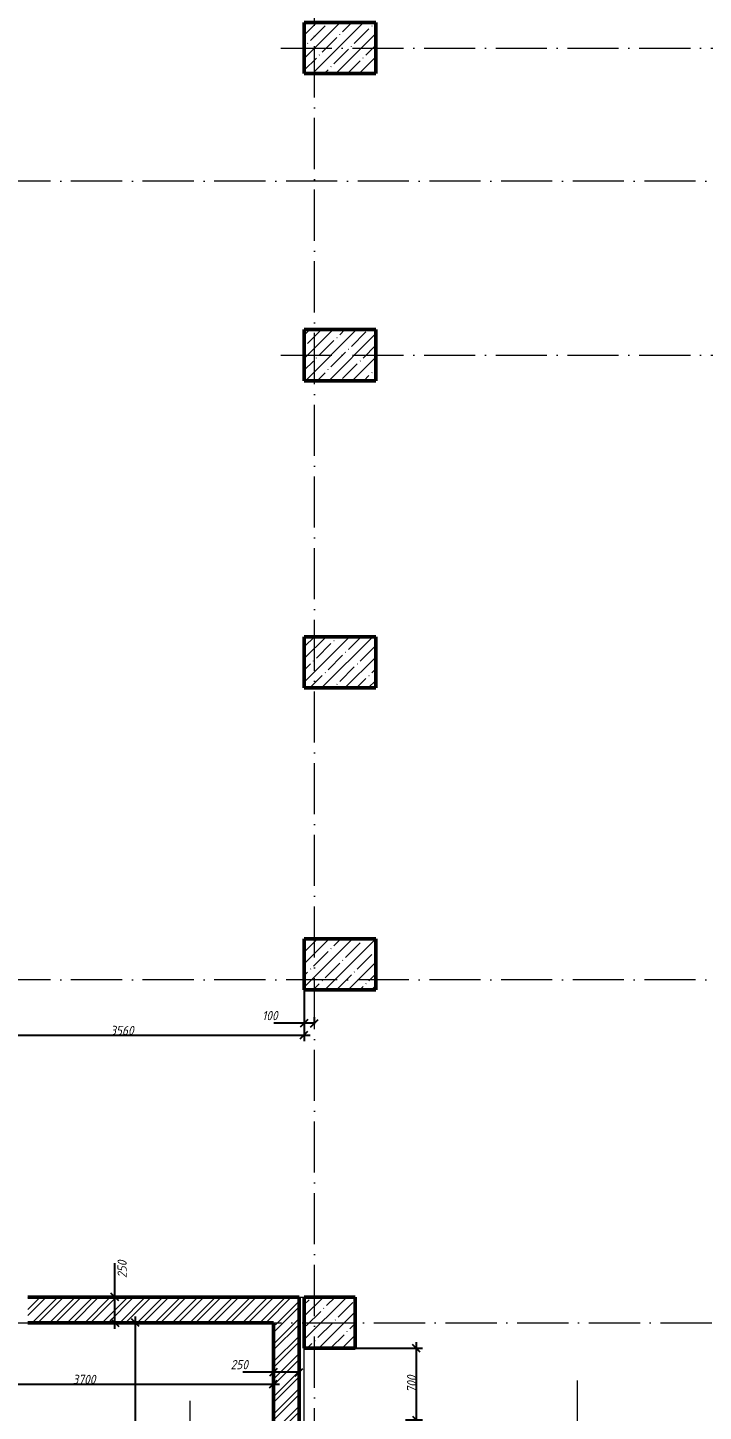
# Model space of a CAD drawing. Header units: millimetres. Extents: x -12989 to 629078, y -109036 to 555275.
# Drawn here: x 604189 to 610787, y 479193 to 492708 of the extents above; entities that cross this region are included whole.
import ezdxf

# ---------------------------------------------------------------- set-up
doc = ezdxf.new("R2010")
doc.units = ezdxf.units.MM
doc.linetypes.add('50_200_ШТРИХ_1Т_ш5_п1_п1_', pattern=[700, 500, -100, 0, -100])
for name, color, linetype, lineweight in [('A-____-____-DIMS', 7, 'Continuous', 9), ('A-DETL-GENF-OTLN-2', 7, 'Continuous', 5), ('A-FLOR-____-OTLN', 7, 'Continuous', 9), ('A-WALL-____-MCUT-2', 7, 'Continuous', 50), ('G-____-____-DIMS', 7, 'Continuous', 9), ('S-COLS-____-MCUT', 7, 'Continuous', 50), ('S-COLS-____-OTLN', 7, 'Continuous', 9), ('S-GRID-____-OTLN-1', 7, '50_200_ШТРИХ_1Т_ш5_п1_п1_', 9)]:
    doc.layers.add(name, color=color, linetype=linetype, lineweight=lineweight)
doc.layers.add('A-DETL-GENF-OTLN-3', color=9, linetype='Continuous', lineweight=9, true_color=0x808080)
doc.layers.add('A-WALL-____-PATT-2', color=7, linetype='Continuous', lineweight=9, true_color=0x787878)
doc.styles.add('ISOCPEUR_I_7', font='isocpeui.ttf', dxfattribs={"width": 0.9, "height": 90})
doc.dimstyles.new('ISO-1_8_0_9К_СРЕДНИЙ_Кладочные', dxfattribs={"dimscale": 304.8, "dimtxt": 89.638306, "dimasz": 0.246063, "dimexe": 0.19685, "dimexo": 0, "dimgap": 0, "dimtad": 1, "dimdec": 3, "dimrnd": 0.001, "dimdsep": 46, "dimtxsty": 'ISOCPEUR_I_7', "dimblk1": 'OBLIQUE', "dimblk2": 'OBLIQUE', "dimsah": 1, "dimcen": 0.09, "dimdle": 0.19685, "dimazin": 0, "dimtfac": 1, "dimtdec": 4, "dimtix": 1, "dimtmove": 2, "dimatfit": 3, "dimfxl": 1, "dimtvp": 1, "dimtolj": 1, "dimtzin": 0, "dimarcsym": 2})
doc.dimstyles.new('ISO-1_8_0_9К_СРЕДНИЙ_Кладочные_1', dxfattribs={"dimscale": 304.8, "dimtxt": 89.638306, "dimasz": 0.246063, "dimexe": 0.19685, "dimexo": 0, "dimgap": 0, "dimtad": 1, "dimdec": 3, "dimrnd": 0.001, "dimdsep": 46, "dimtxsty": 'ISOCPEUR_I_7', "dimblk1": 'OBLIQUE', "dimblk2": 'OBLIQUE', "dimsah": 1, "dimcen": 0.09, "dimdle": 0.19685, "dimazin": 0, "dimtfac": 1, "dimtdec": 4, "dimtix": 1, "dimtmove": 0, "dimatfit": 3, "dimfxl": 1, "dimtvp": 1, "dimtolj": 1, "dimtzin": 0, "dimarcsym": 2})
pattern_1 = [(45, (513638.8, 428127.92), (-85.53659, 85.53659), []), (45, (513695.83, 428127.92), (-85.53659, 85.53659), [])]

# ---------------------------------------------------------------- blocks, each defined once
blk = doc.blocks.new('BSC_Колонна _Прямоугольная - 500х700-V106-АР1_Кладочный план подвала в осях 1-64_Ю-ЯЯ')
at = {"layer": 'S-COLS-____-OTLN'}
h = blk.add_hatch(dxfattribs=at)
h.set_pattern_fill('FP_122', color=256, style=0, pattern_type=2)
h.set_pattern_definition([(315, (-64381.04, 93600), (114.04925, 114.04925), []), (315, (-64381.04, 93485.95), (114.04925, 114.04925), [201.613, -40.323, 3.353, -36.97])])
h.paths.add_polyline_path([(-250, -350), (250, -350), (250, 350), (-250, 350)], flags=0)
at = {"layer": 'S-COLS-____-MCUT'}
for p, q in [((250, 350), (-250, 350)), ((-250, 350), (-250, -350)), ((250, -350), (250, 350)), ((-250, -350), (250, -350))]:
    blk.add_line(p, q, dxfattribs=at)
blk = doc.blocks.new('BSC_Колонна _Прямоугольная - 500х700-V118-АР1_Кладочный план подвала в осях 1-64_Ю-ЯЯ')
at = {"layer": 'S-COLS-____-OTLN'}
h = blk.add_hatch(dxfattribs=at)
h.set_pattern_fill('FP_134', color=256, style=0, pattern_type=2)
h.set_pattern_definition([(315, (-61381.04, 93600), (114.04925, 114.04925), []), (315, (-61381.04, 93485.95), (114.04925, 114.04925), [201.613, -40.323, 3.353, -36.97])])
h.paths.add_polyline_path([(-250, -350), (250, -350), (250, 350), (-250, 350)], flags=0)
at = {"layer": 'S-COLS-____-MCUT'}
for p, q in [((250, 350), (-250, 350)), ((-250, 350), (-250, -350)), ((250, -350), (250, 350)), ((-250, -350), (250, -350))]:
    blk.add_line(p, q, dxfattribs=at)
blk = doc.blocks.new('BSC_Колонна _Прямоугольная - 500х700-V120-АР1_Кладочный план подвала в осях 1-64_Ю-ЯЯ')
at = {"layer": 'S-COLS-____-OTLN'}
h = blk.add_hatch(dxfattribs=at)
h.set_pattern_fill('FP_136', color=256, style=0, pattern_type=2)
h.set_pattern_definition([(315, (-55431.04, 93600), (114.04925, 114.04925), []), (315, (-55431.04, 93485.95), (114.04925, 114.04925), [201.613, -40.323, 3.353, -36.97])])
h.paths.add_polyline_path([(-250, -350), (250, -350), (250, 350), (-250, 350)], flags=0)
at = {"layer": 'S-COLS-____-MCUT'}
for p, q in [((250, 350), (-250, 350)), ((-250, 350), (-250, -350)), ((250, -350), (250, 350)), ((-250, -350), (250, -350))]:
    blk.add_line(p, q, dxfattribs=at)
blk = doc.blocks.new('BSC_Колонна _Прямоугольная - 500х500-V168-АР1_Кладочный план подвала в осях 1-64_Ю-ЯЯ')
at = {"layer": 'S-COLS-____-OTLN'}
h = blk.add_hatch(dxfattribs=at)
h.set_pattern_fill('FP_185', color=256, style=0, pattern_type=2)
h.set_pattern_definition([(45, (-93500, -51931.04), (-114.04925, 114.04925), []), (45, (-93385.95, -51931.04), (-114.04925, 114.04925), [201.613, -40.323, 3.353, -36.97])])
h.paths.add_polyline_path([(-208, -250), (250, -250), (250, 250), (-250, 250), (-250, -250)], flags=0)
at = {"layer": 'S-COLS-____-MCUT'}
for p, q in [((250, 250), (-250, 250)), ((-250, 250), (-250, -250)), ((250, -250), (250, 250)), ((-250, -250), (250, -250))]:
    blk.add_line(p, q, dxfattribs=at)
blk = doc.blocks.new('BSC_Колонна _Прямоугольная - 500х700-V172-АР1_Кладочный план подвала в осях 1-64_Ю-ЯЯ')
at = {"layer": 'S-COLS-____-OTLN'}
h = blk.add_hatch(dxfattribs=at)
h.set_pattern_fill('FP_191', color=256, style=0, pattern_type=2)
h.set_pattern_definition([(315, (-58381.04, 93600), (114.04925, 114.04925), []), (315, (-58381.04, 93485.95), (114.04925, 114.04925), [201.613, -40.323, 3.353, -36.97])])
h.paths.add_polyline_path([(-250, -350), (250, -350), (250, 350), (-250, 350)], flags=0)
at = {"layer": 'S-COLS-____-MCUT'}
for p, q in [((250, 350), (-250, 350)), ((-250, 350), (-250, -350)), ((250, -350), (250, 350)), ((-250, -350), (250, -350))]:
    blk.add_line(p, q, dxfattribs=at)
blk = doc.blocks.new('DET_L_Имитация разреза_ISO2-5 - Влево-35541912-АР1_Кладочный план подвала в осях 1-64_Ю-ЯЯ')
at = {"layer": 'A-DETL-GENF-OTLN-3'}
blk.add_line((143, 0), (5797, 0), dxfattribs=at)
blk = doc.blocks.new('_Oblique')
at = {"color": 0, "linetype": 'ByBlock', "lineweight": -2}
blk.add_line((-0.5, -0.5), (0.5, 0.5), dxfattribs=at)
blk = doc.blocks.new('*D6608')
at = {"layer": 'A-____-____-DIMS', "color": 0, "lineweight": -2, "transparency": 16777216}
for p, q in [((607389, 479809), (608045, 479809)), ((607985, 479049), (607985, 479869)), ((607879, 479109), (608045, 479109))]:
    blk.add_line(p, q, dxfattribs=at)
at = {"layer": 'Defpoints', "color": 0, "transparency": 16777216}
for p in [(607389, 479809), (607985, 479809), (607879, 479109)]:
    blk.add_point(p, dxfattribs=at)
at = {"layer": 'A-____-____-DIMS', "color": 0, "lineweight": -2, "transparency": 16777216, "xscale": 75, "yscale": 75, "zscale": 75}
for p, rotation in [((607985, 479809), 90), ((607985, 479109), 270)]:
    blk.add_blockref('_Oblique', p, dxfattribs=dict(at, rotation=rotation))
at = {"layer": 'A-____-____-DIMS', "color": 0, "transparency": 16777216, "insert": (607939, 479459), "char_height": 90, "width": 409.58, "attachment_point": 5, "rotation": 90, "style": 'ISOCPEUR_I_7'}
blk.add_mtext('\\A1;700', dxfattribs=at)
blk = doc.blocks.new('*D6615')
at = {"layer": 'A-____-____-DIMS', "color": 0, "lineweight": -2, "transparency": 16777216}
for p, q in [((606889, 483309), (606889, 482808)), ((603329, 482709), (603329, 482928)), ((603269, 482868), (606949, 482868))]:
    blk.add_line(p, q, dxfattribs=at)
at = {"layer": 'Defpoints', "color": 0, "transparency": 16777216}
for p in [(606889, 483309), (606889, 482868), (603329, 482709)]:
    blk.add_point(p, dxfattribs=at)
at = {"layer": 'A-____-____-DIMS', "color": 0, "lineweight": -2, "transparency": 16777216, "xscale": 75, "yscale": 75, "zscale": 75, "rotation": 180}
blk.add_blockref('_Oblique', (603329, 482868), dxfattribs=at)
at = {"layer": 'A-____-____-DIMS', "color": 0, "lineweight": -2, "transparency": 16777216, "xscale": 75, "yscale": 75, "zscale": 75}
blk.add_blockref('_Oblique', (606889, 482868), dxfattribs=at)
at = {"layer": 'A-____-____-DIMS', "color": 0, "transparency": 16777216, "insert": (605109, 482913), "char_height": 90, "width": 546.1, "attachment_point": 5, "style": 'ISOCPEUR_I_7'}
blk.add_mtext('\\A1;3560', dxfattribs=at)
blk = doc.blocks.new('*D6616')
at = {"layer": 'A-____-____-DIMS', "color": 0, "lineweight": -2, "transparency": 16777216}
for p, q in [((606889, 483309), (606889, 482923)), ((606989, 482974), (606989, 483043)), ((606889, 482983), (606593, 482983)), ((606989, 482983), (606829, 482983))]:
    blk.add_line(p, q, dxfattribs=at)
at = {"layer": 'Defpoints', "color": 0, "transparency": 16777216}
for p in [(606889, 483309), (606989, 482983), (606989, 482974)]:
    blk.add_point(p, dxfattribs=at)
at = {"layer": 'A-____-____-DIMS', "color": 0, "lineweight": -2, "transparency": 16777216, "xscale": 75, "yscale": 75, "zscale": 75, "rotation": 180}
blk.add_blockref('_Oblique', (606889, 482983), dxfattribs=at)
at = {"layer": 'A-____-____-DIMS', "color": 0, "lineweight": -2, "transparency": 16777216, "xscale": 75, "yscale": 75, "zscale": 75}
blk.add_blockref('_Oblique', (606989, 482983), dxfattribs=at)
at = {"layer": 'A-____-____-DIMS', "color": 0, "transparency": 16777216, "insert": (606479, 483103), "char_height": 90, "width": 368.21, "attachment_point": 1, "line_spacing_factor": 1.149209, "style": 'ISOCPEUR_I_7'}
blk.add_mtext('\\A1;100', dxfattribs=at)
blk = doc.blocks.new('*D6730')
at = {"layer": 'A-____-____-DIMS', "color": 0, "lineweight": -2, "transparency": 16777216}
for p, q in [((602889, 480059), (602889, 479399)), ((606589, 479565), (606589, 479399)), ((602829, 479459), (606649, 479459))]:
    blk.add_line(p, q, dxfattribs=at)
at = {"layer": 'Defpoints', "color": 0, "transparency": 16777216}
for p in [(602889, 480059), (606589, 479565), (606589, 479459)]:
    blk.add_point(p, dxfattribs=at)
at = {"layer": 'A-____-____-DIMS', "color": 0, "lineweight": -2, "transparency": 16777216, "xscale": 75, "yscale": 75, "zscale": 75, "rotation": 180}
blk.add_blockref('_Oblique', (602889, 479459), dxfattribs=at)
at = {"layer": 'A-____-____-DIMS', "color": 0, "lineweight": -2, "transparency": 16777216, "xscale": 75, "yscale": 75, "zscale": 75}
blk.add_blockref('_Oblique', (606589, 479459), dxfattribs=at)
at = {"layer": 'A-____-____-DIMS', "color": 0, "transparency": 16777216, "insert": (604739, 479505), "char_height": 90, "width": 546.1, "attachment_point": 5, "style": 'ISOCPEUR_I_7'}
blk.add_mtext('\\A1;3700', dxfattribs=at)
blk = doc.blocks.new('*D6731')
at = {"layer": 'A-____-____-DIMS', "color": 0, "lineweight": -2, "transparency": 16777216}
for p, q in [((606589, 479565), (606589, 479634)), ((606839, 479565), (606839, 479634)), ((606589, 479574), (606289, 479574)), ((606839, 479574), (606529, 479574))]:
    blk.add_line(p, q, dxfattribs=at)
at = {"layer": 'Defpoints', "color": 0, "transparency": 16777216}
for p in [(606589, 479565), (606839, 479574), (606839, 479565)]:
    blk.add_point(p, dxfattribs=at)
at = {"layer": 'A-____-____-DIMS', "color": 0, "lineweight": -2, "transparency": 16777216, "xscale": 75, "yscale": 75, "zscale": 75, "rotation": 180}
blk.add_blockref('_Oblique', (606589, 479574), dxfattribs=at)
at = {"layer": 'A-____-____-DIMS', "color": 0, "lineweight": -2, "transparency": 16777216, "xscale": 75, "yscale": 75, "zscale": 75}
blk.add_blockref('_Oblique', (606839, 479574), dxfattribs=at)
at = {"layer": 'A-____-____-DIMS', "color": 0, "transparency": 16777216, "insert": (606171, 479694), "char_height": 90, "width": 409.58, "attachment_point": 1, "line_spacing_factor": 1.149209, "style": 'ISOCPEUR_I_7'}
blk.add_mtext('\\A1;250', dxfattribs=at)
blk = doc.blocks.new('*D6732')
at = {"layer": 'A-____-____-DIMS', "color": 0, "lineweight": -2, "transparency": 16777216}
for p, q in [((605135, 480059), (605301, 480059)), ((605241, 475399), (605241, 480119)), ((606589, 475459), (605181, 475459))]:
    blk.add_line(p, q, dxfattribs=at)
at = {"layer": 'Defpoints', "color": 0, "transparency": 16777216}
for p in [(605135, 480059), (605241, 480059), (606589, 475459)]:
    blk.add_point(p, dxfattribs=at)
at = {"layer": 'A-____-____-DIMS', "color": 0, "lineweight": -2, "transparency": 16777216, "xscale": 75, "yscale": 75, "zscale": 75}
for p, rotation in [((605241, 480059), 90), ((605241, 475459), 270)]:
    blk.add_blockref('_Oblique', p, dxfattribs=dict(at, rotation=rotation))
at = {"layer": 'A-____-____-DIMS', "color": 0, "transparency": 16777216, "insert": (605196, 477759), "char_height": 90, "width": 562.65, "attachment_point": 5, "rotation": 90, "style": 'ISOCPEUR_I_7'}
blk.add_mtext('\\A1;4600', dxfattribs=at)
blk = doc.blocks.new('*D6733')
at = {"layer": 'A-____-____-DIMS', "color": 0, "lineweight": -2, "transparency": 16777216}
for p, q in [((605040, 480309), (605040, 480641)), ((605135, 480309), (604980, 480309)), ((605040, 479999), (605040, 480309)), ((605135, 480059), (604980, 480059))]:
    blk.add_line(p, q, dxfattribs=at)
at = {"layer": 'Defpoints', "color": 0, "transparency": 16777216}
for p in [(605040, 480309), (605135, 480309), (605135, 480059)]:
    blk.add_point(p, dxfattribs=at)
at = {"layer": 'A-____-____-DIMS', "color": 0, "lineweight": -2, "transparency": 16777216, "xscale": 75, "yscale": 75, "zscale": 75}
for p, rotation in [((605040, 480309), 90), ((605040, 480059), 270)]:
    blk.add_blockref('_Oblique', p, dxfattribs=dict(at, rotation=rotation))
at = {"layer": 'A-____-____-DIMS', "color": 0, "transparency": 16777216, "insert": (605066, 480496), "char_height": 90, "width": 409.58, "attachment_point": 1, "rotation": 90, "line_spacing_factor": 1.149209, "style": 'ISOCPEUR_I_7'}
blk.add_mtext('\\A1;250', dxfattribs=at)

msp = doc.modelspace()

# ---------------------------------------------------------------- hatches: boundary and pattern name
at = {"layer": 'A-WALL-____-PATT-2'}
h = msp.add_hatch(dxfattribs=at)
h.set_pattern_fill('FP_53', color=256, style=0, pattern_type=2)
h.set_pattern_definition(pattern_1)
h.paths.add_polyline_path([(606838.8036, 480058.9591), (606838.8036, 480308.9591), (604188.8036, 480308.9591), (604188.8036, 480058.9591), (606588.8036, 480058.9591)], flags=0)
h = msp.add_hatch(dxfattribs=at)
h.set_pattern_fill('FP_53', color=256, style=0, pattern_type=2)
h.set_pattern_definition(pattern_1)
h.paths.add_polyline_path([(606588.8036, 475458.9591), (606838.8036, 475458.9591), (606838.8036, 475808.9591), (606588.8036, 475808.9591), (606588.8036, 475665.223)], flags=0)
h.paths.add_polyline_path([(606838.8036, 476908.9591), (606838.8036, 480058.9591), (606588.8036, 480058.9591), (606588.8036, 476908.9591)], flags=0)

# ---------------------------------------------------------------- linework, layer by layer
at = {"layer": 'A-FLOR-____-OTLN'}
for p, q in [((606838.8036, 480308.9591), (606888.8036, 480308.9591)), ((606888.8036, 474958.9591), (606888.8036, 479808.9591))]:
    msp.add_line(p, q, dxfattribs=at)
at = {"layer": 'A-WALL-____-MCUT-2'}
for p, q in [((606838.8036, 480308.9591), (604188.8036, 480308.9591)), ((606838.8036, 476908.9591), (606838.8036, 480308.9591)), ((604188.8036, 480058.9591), (606588.8036, 480058.9591)), ((606588.8036, 480058.9591), (606588.8036, 476908.9591))]:
    msp.add_line(p, q, dxfattribs=at)
at = {"layer": 'G-____-____-DIMS'}
msp.add_line((605772.2571, 479294.7525), (605772.2571, 478594.7525), dxfattribs=at)
at = {"layer": 'S-GRID-____-OTLN-1'}
for p, q in [((606988.8036, 468222.3269), (606988.8036, 519020.7686)), ((606660.0679, 492508.9591), (617713.2102, 492508.9591)), ((617713.2102, 491208.9591), (508970.0334, 491208.9591)), ((606660.0679, 489508.9591), (617713.2102, 489508.9591)), ((617713.2102, 483408.9591), (508970.0334, 483408.9591)), ((580965.574, 480058.9591), (617713.2102, 480058.9591))]:
    msp.add_line(p, q, dxfattribs=at)

# ---------------------------------------------------------------- block references
at = {"layer": 'A-DETL-GENF-OTLN-2', "rotation": 269.9999999999997}
msp.add_blockref('DET_L_Имитация разреза_ISO2-5 - Влево-35541912-АР1_Кладочный план подвала в осях 1-64_Ю-ЯЯ', (609555.864, 479636.4516), dxfattribs=at)
at = {"layer": 'S-COLS-____-OTLN', "rotation": 89.9999999999999}
for name, p in [('BSC_Колонна _Прямоугольная - 500х700-V106-АР1_Кладочный план подвала в осях 1-64_Ю-ЯЯ', (607238.8036, 492508.9591)), ('BSC_Колонна _Прямоугольная - 500х700-V118-АР1_Кладочный план подвала в осях 1-64_Ю-ЯЯ', (607238.8036, 489508.9591)), ('BSC_Колонна _Прямоугольная - 500х700-V172-АР1_Кладочный план подвала в осях 1-64_Ю-ЯЯ', (607238.8036, 486508.9591)), ('BSC_Колонна _Прямоугольная - 500х700-V120-АР1_Кладочный план подвала в осях 1-64_Ю-ЯЯ', (607238.8036, 483558.9591))]:
    msp.add_blockref(name, p, dxfattribs=at)
at = {"layer": 'S-COLS-____-OTLN'}
msp.add_blockref('BSC_Колонна _Прямоугольная - 500х500-V168-АР1_Кладочный план подвала в осях 1-64_Ю-ЯЯ', (607138.8036, 480058.9591), dxfattribs=at)

# ---------------------------------------------------------------- dimensions: what is measured, and where the dimension line sits
at = {"layer": 'A-____-____-DIMS'}
for base, p1, p2, override, picture, middle in [((606888.8036, 482867.6186), (603328.8036, 482708.9591), (606888.8036, 483308.9591), {"dimtxt": 400, "dimpost": '<>', "dimfxl": 3610.20775}, '*D6615', (605108.8036, 482912.6186)), ((606588.8036, 479459.1498), (602888.8036, 480058.9591), (606588.8036, 479565.2158), {"dimtxt": 400, "dimpost": '<>', "dimfxl": 3732.798214}, '*D6730', (604738.8036, 479504.7293))]:
    dim = msp.add_linear_dim(base=base, p1=p1, p2=p2, dimstyle='ISO-1_8_0_9К_СРЕДНИЙ_Кладочные', override=override, dxfattribs=at)
    dim.commit()
    dim.dimension.update_dxf_attribs({"geometry": picture, "text_midpoint": middle})
for base, p1, p2, override, picture, middle in [((606988.8036, 482982.7807), (606888.8036, 483308.9591), (606988.8036, 482973.6846), {"dimtxt": 400, "dimpost": '<>', "dimfxl": 349.869964}, '*D6616', (606663.0051, 482982.7807)), ((606838.8036, 479574.3118), (606588.8036, 479565.2158), (606838.8036, 479565.2158), {"dimtxt": 400, "dimpost": '<>', "dimfxl": 250}, '*D6731', (606375.3926, 479574.3118))]:
    dim = msp.add_linear_dim(base=base, p1=p1, p2=p2, dimstyle='ISO-1_8_0_9К_СРЕДНИЙ_Кладочные_1', override=override, dxfattribs=at)
    dim.commit()
    dim.dimension.update_dxf_attribs({"geometry": picture, "text_midpoint": middle, "dimtype": 160})
dim = msp.add_linear_dim(base=(605040.2613, 480308.9591), p1=(605135.3892, 480058.9591), p2=(605135.3892, 480308.9591), angle=90, dimstyle='ISO-1_8_0_9К_СРЕДНИЙ_Кладочные_1', override={"dimtxt": 400, "dimpost": '<>', "dimfxl": 250}, dxfattribs=at)
dim.commit()
dim.dimension.update_dxf_attribs({"geometry": '*D6733', "text_midpoint": (605126.2932, 480641.1487), "dimtype": 160, "text_rotation": 90})
for base, p1, p2, override, picture, middle in [((605241.4552, 480058.9591), (606588.8036, 475458.9591), (605135.3892, 480058.9591), {"dimtxt": 400, "dimpost": '<>', "dimfxl": 4824.14898}, '*D6732', (605196.4552, 477758.9591)), ((607984.9137, 479808.9591), (607878.8476, 479108.9591), (607388.8036, 479808.9591), {"dimtxt": 400, "dimpost": '<>', "dimfxl": 854.484174}, '*D6608', (607939.3341, 479458.9591))]:
    dim = msp.add_linear_dim(base=base, p1=p1, p2=p2, angle=90, dimstyle='ISO-1_8_0_9К_СРЕДНИЙ_Кладочные', override=override, dxfattribs=at)
    dim.commit()
    dim.dimension.update_dxf_attribs({"geometry": picture, "text_midpoint": middle})

doc.saveas('drawing.dxf')
